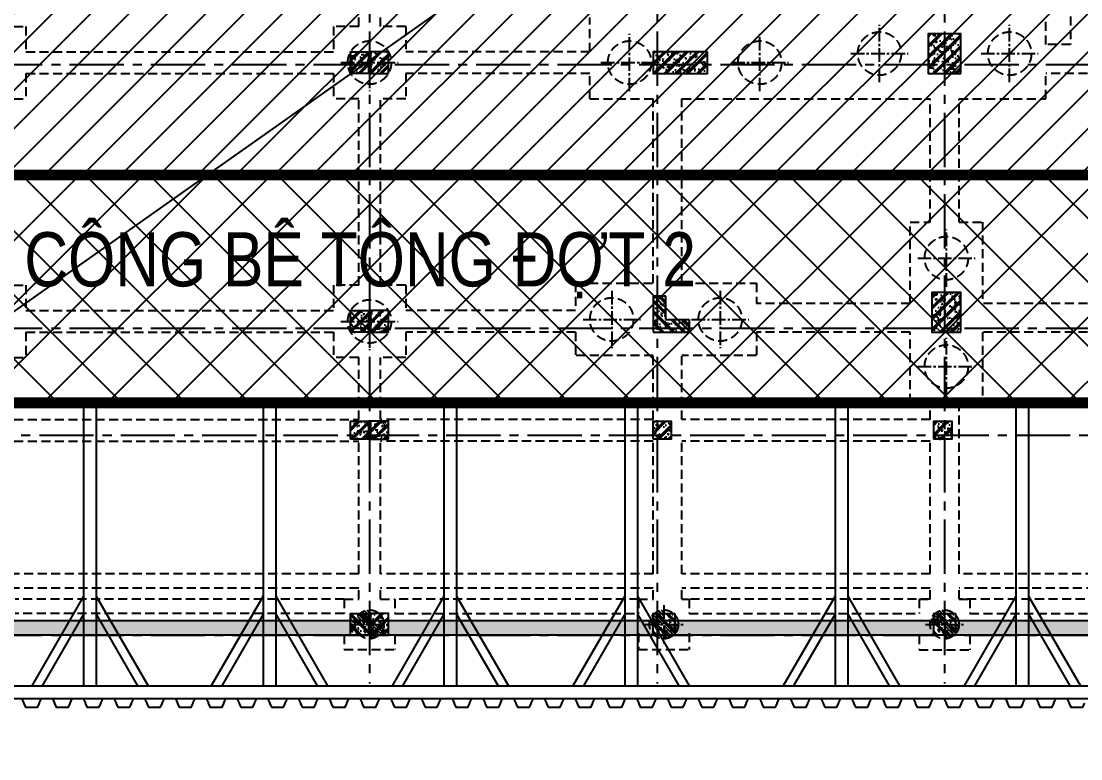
# Model space of a CAD drawing. Extents: x 71 to 3057337, y -14 to 345257.
# Drawn here: x 2969922 to 2999221, y 164077 to 184482 of the extents above; entities that cross this region are included whole.
import ezdxf
from ezdxf.enums import TextEntityAlignment as Align

# ---------------------------------------------------------------- set-up
doc = ezdxf.new("R2010")
doc.units = 0
doc.header["$LTSCALE"] = 1000
doc.header["$MEASUREMENT"] = 0
doc.linetypes.add('CENTER2', pattern=[1.125, 0.75, -0.125, 0.125, -0.125])
doc.linetypes.add('HIDDEN', pattern=[0.375, 0.25, -0.125])
for name, color, linetype in [('03BORDER', 3, 'CONTINUOUS'), ('CDC.01.AXIS', 160, 'CENTER2'), ('CDC.04.HIDDEN', 8, 'HIDDEN'), ('CDC.05.STEEL', 4, 'CONTINUOUS'), ('CDC.09.COLUMN', 4, 'CONTINUOUS'), ('CDC.10.HATCH', 9, 'CONTINUOUS'), ('CDC.14.STEELNUM', 2, 'CONTINUOUS'), ('CDC.16.BIGTEXT', 6, 'CONTINUOUS')]:
    doc.layers.add(name, color=color, linetype=linetype)
doc.layers.add('KCS_Plotter', color=11, linetype='CONTINUOUS', plot=False)
doc.styles.add('ARIAL', font='arial.ttf', dxfattribs={"width": 0.6})
pattern_1 = [(50, (-321037.27, 0), (358.63009, -31.376067), [37.5, -412.5]), (355, (-321037.27, 0), (-69.37567, 376.09607), [30, -330]), (100.4514, (-321007.4, -2.6), (289.25469, 344.71977), [31.870095, -350.571056]), (46.1842, (-321037.27, 100), (533.62052, -82.75951), [56.25, -618.75]), (96.6356, (-320992.8, 93.1), (467.33135, 487.05894), [47.80514, -525.8565]), (351.1842, (-321037.3, 100), (467.33097, 487.0593), [45, -495]), (21, (-320987.27, 75), (298.453526, -201.309445), [37.5, -412.5]), (326, (-320987.27, 75), (121.657666, 362.57502), [30, -330]), (71.4514, (-320962.4, 58.22), (420.111314, 161.26525), [31.870095, -350.571056]), (37.5, (-321037.27, 0), (6.079928, 166.446927), [0, -326, 0, -335, 0, -331.25]), (7.5, (-321037.27, 0), (131.534769, 197.205856), [0, -191, 0, -318.5, 0, -126.25]), (327.5, (-321148.77, 0), (266.911218, -11.277436), [0, -125, 0, -390, 0, -517.5]), (317.5, (-321198.77, 0), (291.593085, 50.05249), [0, -162.5, 0, -259, 0, -367.5]), (45, (-321037.27, 0), (-150.26019, 150.26019), []), (45, (-321037.27, 61.25), (-150.26019, 150.26019), [])]
pattern_2 = [(50, (-321037.27, 0), (358.63009, -31.376067), [37.5, -412.5]), (355, (-321037.27, 0), (-69.37567, 376.09607), [30, -330]), (100.4514, (-321007.4, -2.6), (289.25469, 344.71977), [31.870095, -350.571056]), (46.1842, (-321037.27, 100), (533.62052, -82.75951), [56.25, -618.75]), (96.6356, (-320992.8, 93.1), (467.33135, 487.05894), [47.80514, -525.8565]), (351.1842, (-321037.3, 100), (467.33097, 487.0593), [45, -495]), (21, (-320987.27, 75), (298.453526, -201.309445), [37.5, -412.5]), (326, (-320987.27, 75), (121.657666, 362.57502), [30, -330]), (71.4514, (-320962.4, 58.22), (420.111314, 161.26525), [31.870095, -350.571056]), (37.5, (-321037.27, 0), (6.079928, 166.446927), [0, -326, 0, -335, 0, -331.25]), (7.5, (-321037.27, 0), (131.534769, 197.205856), [0, -191, 0, -318.5, 0, -126.25]), (327.5, (-321148.77, 0), (266.911218, -11.277436), [0, -125, 0, -390, 0, -517.5]), (317.5, (-321198.77, 0), (291.593085, 50.05249), [0, -162.5, 0, -259, 0, -367.5]), (45, (-321037.27, 0), (-150.26019, 150.26019), []), (45, (-321037.27, 61.25), (-150.26019, 150.26019), [])]

# ---------------------------------------------------------------- blocks, each defined once
blk = doc.blocks.new('7.95M')
at = {"layer": 'CDC.10.HATCH'}
h = blk.add_hatch(dxfattribs=at)
h.set_pattern_fill('CHAU-01', color=256, scale=50, style=0, pattern_type=2)
h.set_pattern_definition([(230, (3250072.2, -183495.4), (-358.63009, 31.376067), [37.5, -412.5]), (175, (3250072.2, -183495.4), (69.37567, -376.09607), [30, -330]), (280.4514, (3250042.3, -183492.77), (-289.25469, -344.71977), [31.870095, -350.571056]), (226.1842, (3250072.2, -183595.4), (-533.62052, 82.75951), [56.25, -618.75]), (276.6356, (3250027.73, -183588.5), (-467.33135, -487.05894), [47.80514, -525.8565]), (171.1842, (3250072.2, -183595.4), (-467.33097, -487.0593), [45, -495]), (201, (3250022.2, -183570.4), (-298.453526, 201.309445), [37.5, -412.5]), (146, (3250022.2, -183570.4), (-121.657666, -362.57502), [30, -330]), (251.4514, (3249997.32, -183553.6), (-420.111314, -161.26525), [31.870095, -350.571056]), (217.5, (3250072.2, -183495.39), (-6.079928, -166.446927), [0, -326, 0, -335, 0, -331.25]), (187.5, (3250072.2, -183495.39), (-131.534769, -197.205856), [0, -191, 0, -318.5, 0, -126.25]), (147.5, (3250183.7, -183495.39), (-266.911218, 11.277436), [0, -125, 0, -390, 0, -517.5]), (137.5, (3250233.7, -183495.39), (-291.593085, -50.05249), [0, -162.5, 0, -259, 0, -367.5]), (225, (3250072.2, -183495.39), (150.26019, -150.26019), []), (225, (3250072.2, -183556.64), (150.26019, -150.26019), [])])
h.paths.add_polyline_path([(1484642, -103598), (1485092, -103598), (1485092, -103348), (1484642, -103348)])
h.paths.add_polyline_path([(1484642, -103348), (1485092, -103348), (1485092, -102498), (1484642, -102498)])
h.paths.add_polyline_path([(1484192, -103348), (1484642, -103348), (1484642, -102498), (1484192, -102498)])
h.paths.add_polyline_path([(1484192, -103598), (1484642, -103598), (1484642, -103348), (1484192, -103348)])
h = blk.add_hatch(dxfattribs=at)
h.set_pattern_fill('CHAU-01', color=256, scale=50, style=0, pattern_type=2)
h.set_pattern_definition(pattern_1)
h.paths.add_polyline_path([(1468217, -102998), (1468217, -103598), (1468717, -103598), (1468717, -102998)])
h = blk.add_hatch(dxfattribs=at)
h.set_pattern_fill('CHAU-01', color=256, scale=50, style=0, pattern_type=2)
h.set_pattern_definition(pattern_1)
h.paths.add_polyline_path([(1469267, -102998), (1469267, -103598), (1468767, -103598), (1468767, -102998)])
h = blk.add_hatch(dxfattribs=at)
h.set_pattern_fill('CHAU-01', color=256, scale=50, style=0, pattern_type=2)
h.set_pattern_definition([(50, (-320987.27, 0), (358.63009, -31.376067), [37.5, -412.5]), (355, (-320987.27, 0), (-69.37567, 376.09607), [30, -330]), (100.4514, (-320957.4, -2.6), (289.25469, 344.71977), [31.870095, -350.571056]), (46.1842, (-320987.27, 100), (533.62052, -82.75951), [56.25, -618.75]), (96.6356, (-320942.8, 93.1), (467.33135, 487.05894), [47.80514, -525.8565]), (351.1842, (-320987.3, 100), (467.33097, 487.0593), [45, -495]), (21, (-320937.27, 75), (298.453526, -201.309445), [37.5, -412.5]), (326, (-320937.27, 75), (121.657666, 362.57502), [30, -330]), (71.4514, (-320912.4, 58.22), (420.111314, 161.26525), [31.870095, -350.571056]), (37.5, (-320987.27, 0), (6.079928, 166.446927), [0, -326, 0, -335, 0, -331.25]), (7.5, (-320987.27, 0), (131.534769, 197.205856), [0, -191, 0, -318.5, 0, -126.25]), (327.5, (-321098.77, 0), (266.911218, -11.277436), [0, -125, 0, -390, 0, -517.5]), (317.5, (-321148.77, 0), (291.593085, 50.05249), [0, -162.5, 0, -259, 0, -367.5]), (45, (-320987.27, 0), (-150.26019, 150.26019), []), (45, (-320987.27, 61.25), (-150.26019, 150.26019), [])])
h.paths.add_polyline_path([(1478083, -102998), (1476692, -102998), (1476692, -103348), (1478083, -103348)])
h.paths.add_polyline_path([(1478083, -103348), (1476692, -103348), (1476692, -103598), (1478083, -103598)])
h.paths.add_polyline_path([(1476692, -103348), (1476583, -103348), (1476583, -103598), (1476692, -103598)])
h.paths.add_polyline_path([(1476692, -102998), (1476583, -102998), (1476583, -103348), (1476692, -103348)])
h = blk.add_hatch(dxfattribs=at)
h.set_pattern_fill('CHAU-01', color=256, scale=50, style=0, pattern_type=2)
h.set_pattern_definition([(310, (-263987.3, -183495.4), (358.63009, 31.376067), [37.5, -412.5]), (5, (-263987.3, -183495.4), (-69.37567, -376.09607), [30, -330]), (259.5486, (-263957.42, -183492.77), (289.25469, -344.71977), [31.870095, -350.571056]), (313.8158, (-263987.3, -183595.4), (533.62052, 82.75951), [56.25, -618.75]), (263.3644, (-263942.84, -183588.5), (467.33135, -487.05894), [47.80514, -525.8565]), (8.8158, (-263987.3, -183595.4), (467.33097, -487.0593), [45, -495]), (339, (-263937.3, -183570.4), (298.453526, 201.309445), [37.5, -412.5]), (34, (-263937.3, -183570.4), (121.657666, -362.57502), [30, -330]), (288.5486, (-263912.43, -183553.6), (420.111314, -161.26525), [31.870095, -350.571056]), (322.5, (-263987.3, -183495.39), (6.079928, -166.446927), [0, -326, 0, -335, 0, -331.25]), (352.5, (-263987.3, -183495.39), (131.534769, -197.205856), [0, -191, 0, -318.5, 0, -126.25]), (32.5, (-264098.8, -183495.39), (266.911218, 11.277436), [0, -125, 0, -390, 0, -517.5]), (42.5, (-264148.8, -183495.39), (291.593085, -50.05249), [0, -162.5, 0, -259, 0, -367.5]), (315, (-263987.3, -183495.39), (-150.26019, -150.26019), []), (315, (-263987.3, -183556.64), (-150.26019, -150.26019), [])])
h.paths.add_polyline_path([(1476692, -110648), (1476582, -110648), (1476582, -109757), (1476692, -109757)])
h.paths.add_polyline_path([(1477582, -110648), (1476692, -110648), (1476692, -109757), (1476932, -109757), (1476932, -110407), (1477582, -110407)])
h.paths.add_polyline_path([(1477582, -110757), (1476692, -110757), (1476692, -110648), (1477582, -110648)])
h.paths.add_polyline_path([(1476692, -110757), (1476582, -110757), (1476582, -110648), (1476692, -110648)])
h = blk.add_hatch(dxfattribs=at)
h.set_pattern_fill('CHAU-01', color=256, scale=50, style=0, pattern_type=2)
h.set_pattern_definition([(230, (3233672.23, -183495.4), (-358.63009, 31.376067), [37.5, -412.5]), (175, (3233672.23, -183495.4), (69.37567, -376.09607), [30, -330]), (280.4514, (3233642.35, -183492.77), (-289.25469, -344.71977), [31.870095, -350.571056]), (226.1842, (3233672.23, -183595.4), (-533.62052, 82.75951), [56.25, -618.75]), (276.6356, (3233627.77, -183588.5), (-467.33135, -487.05894), [47.80514, -525.8565]), (171.1842, (3233672.23, -183595.4), (-467.33097, -487.0593), [45, -495]), (201, (3233622.23, -183570.4), (-298.453526, 201.309445), [37.5, -412.5]), (146, (3233622.23, -183570.4), (-121.657666, -362.57502), [30, -330]), (251.4514, (3233597.36, -183553.6), (-420.111314, -161.26525), [31.870095, -350.571056]), (217.5, (3233672.23, -183495.39), (-6.079928, -166.446927), [0, -326, 0, -335, 0, -331.25]), (187.5, (3233672.23, -183495.39), (-131.534769, -197.205856), [0, -191, 0, -318.5, 0, -126.25]), (147.5, (3233783.73, -183495.39), (-266.911218, 11.277436), [0, -125, 0, -390, 0, -517.5]), (137.5, (3233833.73, -183495.39), (-291.593085, -50.05249), [0, -162.5, 0, -259, 0, -367.5]), (225, (3233672.23, -183495.39), (150.26019, -150.26019), []), (225, (3233672.23, -183556.64), (150.26019, -150.26019), [])])
h.paths.add_polyline_path([(1484742, -110757), (1485092, -110757), (1485092, -110648), (1484742, -110648)])
h.paths.add_polyline_path([(1484742, -110648), (1485092, -110648), (1485092, -109657), (1484742, -109657)])
h.paths.add_polyline_path([(1484292, -110648), (1484742, -110648), (1484742, -109657), (1484292, -109657)])
h.paths.add_polyline_path([(1484292, -110757), (1484742, -110757), (1484742, -110648), (1484292, -110648)])
h = blk.add_hatch(dxfattribs=at)
h.set_pattern_fill('CHAU-01', color=256, scale=50, style=0, pattern_type=2)
h.set_pattern_definition(pattern_1)
h.paths.add_polyline_path([(1468217, -110157), (1468217, -110757), (1468717, -110757), (1468717, -110157)])
h = blk.add_hatch(dxfattribs=at)
h.set_pattern_fill('CHAU-01', color=256, scale=50, style=0, pattern_type=2)
h.set_pattern_definition(pattern_1)
h.paths.add_polyline_path([(1469267, -110157), (1469267, -110757), (1468767, -110757), (1468767, -110157)])
h = blk.add_hatch(dxfattribs=at)
h.set_pattern_fill('CHAU-01', color=256, scale=50, style=0, pattern_type=2)
h.set_pattern_definition(pattern_2)
h.paths.add_polyline_path([(1468217, -113718), (1468217, -113218), (1468717, -113218), (1468717, -113718)])
h = blk.add_hatch(dxfattribs=at)
h.set_pattern_fill('CHAU-01', color=256, scale=50, style=0, pattern_type=2)
h.set_pattern_definition(pattern_2)
h.paths.add_polyline_path([(1469267, -113718), (1469267, -113218), (1468767, -113218), (1468767, -113718)])
h = blk.add_hatch(dxfattribs=at)
h.set_pattern_fill('CHAU-01', color=256, scale=50, style=0, pattern_type=2)
h.set_pattern_definition([(50, (-320987.27, 0), (358.63009, -31.376067), [37.5, -412.5]), (355, (-320987.27, 0), (-69.37567, 376.09607), [30, -330]), (100.4514, (-320957.4, -2.6), (289.25469, 344.71977), [31.870095, -350.571056]), (46.1842, (-320987.27, 100), (533.62052, -82.75951), [56.25, -618.75]), (96.6356, (-320942.8, 93.1), (467.33135, 487.05894), [47.80514, -525.8565]), (351.1842, (-320987.3, 100), (467.33097, 487.0593), [45, -495]), (21, (-320937.27, 75), (298.453526, -201.309445), [37.5, -412.5]), (326, (-320937.27, 75), (121.657666, 362.57502), [30, -330]), (71.4514, (-320912.4, 58.22), (420.111314, 161.26525), [31.870095, -350.571056]), (37.5, (-320987.27, 0), (6.079928, 166.446927), [0, -326, 0, -335, 0, -331.25]), (7.5, (-320987.27, 0), (131.534769, 197.205856), [0, -191, 0, -318.5, 0, -126.25]), (327.5, (-321098.77, 0), (266.911218, -11.277436), [0, -125, 0, -390, 0, -517.5]), (317.5, (-321148.77, 0), (291.593085, 50.05249), [0, -162.5, 0, -259, 0, -367.5]), (45, (-320987.27, 0), (-150.26019, 150.26019), []), (45, (-320987.27, 61.25), (-150.26019, 150.26019), [])])
h.paths.add_polyline_path([(1476582, -113718), (1476582, -113218), (1477082, -113218), (1477082, -113718)])
h = blk.add_hatch(dxfattribs=at)
h.set_pattern_fill('CHAU-01', color=256, scale=50, style=0, pattern_type=2)
h.set_pattern_definition([(50, (-321287.27, 0), (358.63009, -31.376067), [37.5, -412.5]), (355, (-321287.27, 0), (-69.37567, 376.09607), [30, -330]), (100.4514, (-321257.4, -2.6), (289.25469, 344.71977), [31.870095, -350.571056]), (46.1842, (-321287.27, 100), (533.62052, -82.75951), [56.25, -618.75]), (96.6356, (-321242.8, 93.1), (467.33135, 487.05894), [47.80514, -525.8565]), (351.1842, (-321287.3, 100), (467.33097, 487.0593), [45, -495]), (21, (-321237.27, 75), (298.453526, -201.309445), [37.5, -412.5]), (326, (-321237.27, 75), (121.657666, 362.57502), [30, -330]), (71.4514, (-321212.4, 58.22), (420.111314, 161.26525), [31.870095, -350.571056]), (37.5, (-321287.27, 0), (6.079928, 166.446927), [0, -326, 0, -335, 0, -331.25]), (7.5, (-321287.27, 0), (131.534769, 197.205856), [0, -191, 0, -318.5, 0, -126.25]), (327.5, (-321398.77, 0), (266.911218, -11.277436), [0, -125, 0, -390, 0, -517.5]), (317.5, (-321448.77, 0), (291.593085, 50.05249), [0, -162.5, 0, -259, 0, -367.5]), (45, (-321287.27, 0), (-150.26019, 150.26019), []), (45, (-321287.27, 61.25), (-150.26019, 150.26019), [])])
h.paths.add_polyline_path([(1484342, -113718), (1484342, -113218), (1484842, -113218), (1484842, -113718)])
h = blk.add_hatch(dxfattribs=at)
h.set_pattern_fill('CHAU-01', color=256, scale=50, angle=270, style=0, pattern_type=2)
h.set_pattern_definition([(320, (-280638.55, -425858.57), (-31.376067, -358.63009), [37.5, -412.5]), (265, (-280638.55, -425858.57), (376.09607, 69.37567), [30, -330]), (10.4514, (-280641.16, -425888.45), (344.71977, -289.25469), [31.870095, -350.571056]), (316.1842, (-280538.55, -425858.57), (-82.75951, -533.62052), [56.25, -618.75]), (6.6356, (-280545.45, -425903.03), (487.05894, -467.33135), [47.80514, -525.8565]), (261.1842, (-280538.55, -425858.57), (487.0593, -467.33097), [45, -495]), (291, (-280563.55, -425908.57), (-201.309445, -298.453526), [37.5, -412.5]), (236, (-280563.55, -425908.57), (362.57502, -121.657666), [30, -330]), (341.4514, (-280580.32, -425933.44), (161.26525, -420.111314), [31.870095, -350.571056]), (307.5, (-280638.55, -425858.57), (166.446927, -6.079928), [0, -326, 0, -335, 0, -331.25]), (277.5, (-280638.55, -425858.57), (197.205856, -131.534769), [0, -191, 0, -318.5, 0, -126.25]), (237.5, (-280638.55, -425747.07), (-11.277436, -266.911218), [0, -125, 0, -390, 0, -517.5]), (227.5, (-280638.55, -425697.07), (50.05249, -291.593085), [0, -162.5, 0, -259, 0, -367.5]), (315, (-280638.55, -425858.57), (150.26019, 150.26019), []), (315, (-280577.3, -425858.57), (150.26019, 150.26019), [])])
h.paths.add_polyline_path([(1468218, -118537), (1468218, -119137), (1468718, -119137), (1468718, -118537)])
h = blk.add_hatch(dxfattribs=at)
h.set_pattern_fill('ANSI31', color=256, scale=500, style=0)
h.set_pattern_definition([(135, (3245406.14, -37452.99), (44.1941738, 44.1941738), [])])
edge = h.paths.add_edge_path()
edge.add_line((1468742, -118437), (1468742, -118837))
edge.add_line((1468742, -118837), (1468342, -118837))
edge.add_ellipse((1468742, -118837), major_axis=(283, 283), ratio=1, start_angle=45, end_angle=135, ccw=False)
edge = h.paths.add_edge_path()
edge.add_line((1468742, -118837), (1469142, -118837))
edge.add_ellipse((1468742, -118837), major_axis=(283, 283), ratio=1, start_angle=225, end_angle=315, ccw=False)
edge.add_line((1468742, -119237), (1468742, -118837))
h = blk.add_hatch(dxfattribs=at)
h.set_pattern_fill('CHAU-01', color=256, scale=50, angle=270, style=0, pattern_type=2)
h.set_pattern_definition([(220, (3218123.47, -425858.57), (31.376067, -358.63009), [37.5, -412.5]), (275, (3218123.47, -425858.57), (-376.09607, 69.37567), [30, -330]), (169.5486, (3218126.1, -425888.45), (-344.71977, -289.25469), [31.870095, -350.571056]), (223.8158, (3218023.47, -425858.57), (82.75951, -533.62052), [56.25, -618.75]), (173.3644, (3218030.37, -425903.03), (-487.05894, -467.33135), [47.80514, -525.8565]), (278.8158, (3218023.47, -425858.57), (-487.0593, -467.33097), [45, -495]), (249, (3218048.47, -425908.57), (201.309445, -298.453526), [37.5, -412.5]), (304, (3218048.47, -425908.57), (-362.57502, -121.657666), [30, -330]), (198.5486, (3218065.25, -425933.44), (-161.26525, -420.111314), [31.870095, -350.571056]), (232.5, (3218123.47, -425858.57), (-166.446927, -6.079928), [0, -326, 0, -335, 0, -331.25]), (262.5, (3218123.47, -425858.57), (-197.205856, -131.534769), [0, -191, 0, -318.5, 0, -126.25]), (302.5, (3218123.47, -425747.07), (11.277436, -266.911218), [0, -125, 0, -390, 0, -517.5]), (312.5, (3218123.47, -425697.07), (-50.05249, -291.593085), [0, -162.5, 0, -259, 0, -367.5]), (225, (3218123.47, -425858.57), (-150.26019, 150.26019), []), (225, (3218062.22, -425858.57), (-150.26019, 150.26019), [])])
h.paths.add_polyline_path([(1469267, -118537), (1469267, -119137), (1468767, -119137), (1468767, -118537)])
h = blk.add_hatch(dxfattribs=at)
h.set_pattern_fill('ANSI31', color=256, scale=500, style=0)
h.set_pattern_definition([(135, (3253546.17, -37452.91), (44.1941738, 44.1941738), [])])
edge = h.paths.add_edge_path()
edge.add_line((1476882, -118437), (1476882, -118837))
edge.add_line((1476882, -118837), (1476482, -118837))
edge.add_ellipse((1476882, -118837), major_axis=(283, 283), ratio=1, start_angle=45, end_angle=135, ccw=False)
edge = h.paths.add_edge_path()
edge.add_line((1476882, -118837), (1477282, -118837))
edge.add_ellipse((1476882, -118837), major_axis=(283, 283), ratio=1, start_angle=225, end_angle=315, ccw=False)
edge.add_line((1476882, -119237), (1476882, -118837))
h = blk.add_hatch(dxfattribs=at)
h.set_pattern_fill('CHAU-01', color=256, scale=50, angle=270, style=0, pattern_type=2)
h.set_pattern_definition([(320, (-272173.54, -425858.61), (-31.376067, -358.63009), [37.5, -412.5]), (265, (-272173.54, -425858.6), (376.09607, 69.37567), [30, -330]), (10.4514, (-272176.16, -425888.5), (344.71977, -289.25469), [31.870095, -350.571056]), (316.1842, (-272073.54, -425858.6), (-82.75951, -533.62052), [56.25, -618.75]), (6.6356, (-272080.44, -425903.1), (487.05894, -467.33135), [47.80514, -525.8565]), (261.1842, (-272073.54, -425858.6), (487.0593, -467.33097), [45, -495]), (291, (-272098.54, -425908.61), (-201.309445, -298.453526), [37.5, -412.5]), (236, (-272098.54, -425908.6), (362.57502, -121.657666), [30, -330]), (341.4514, (-272115.32, -425933.5), (161.26525, -420.111314), [31.870095, -350.571056]), (307.5, (-272173.54, -425858.61), (166.446927, -6.079928), [0, -326, 0, -335, 0, -331.25]), (277.5, (-272173.54, -425858.61), (197.205856, -131.534769), [0, -191, 0, -318.5, 0, -126.25]), (237.5, (-272173.54, -425747.11), (-11.277436, -266.911218), [0, -125, 0, -390, 0, -517.5]), (227.5, (-272173.54, -425697.11), (50.05249, -291.593085), [0, -162.5, 0, -259, 0, -367.5]), (315, (-272173.54, -425858.61), (150.26019, 150.26019), []), (315, (-272112.3, -425858.61), (150.26019, 150.26019), [])])
h.paths.add_polyline_path([(1477183, -119137), (1476583, -119137), (1476583, -118537), (1477183, -118537)])
h = blk.add_hatch(dxfattribs=at)
h.set_pattern_fill('ANSI31', color=256, scale=500, style=0)
h.set_pattern_definition([(135, (3261306.12, -37453.253), (44.1941738, 44.1941738), [])])
edge = h.paths.add_edge_path()
edge.add_line((1484642, -118438), (1484642, -118838))
edge.add_line((1484642, -118838), (1484242, -118838))
edge.add_ellipse((1484642, -118838), major_axis=(283, 283), ratio=1, start_angle=45, end_angle=135, ccw=False)
edge = h.paths.add_edge_path()
edge.add_line((1484642, -118838), (1485042, -118838))
edge.add_ellipse((1484642, -118838), major_axis=(283, 283), ratio=1, start_angle=225, end_angle=315, ccw=False)
edge.add_line((1484642, -119238), (1484642, -118838))
h = blk.add_hatch(dxfattribs=at)
h.set_pattern_fill('CHAU-01', color=256, scale=50, angle=270, style=0, pattern_type=2)
h.set_pattern_definition([(320, (-264413.57, -425858.57), (-31.376067, -358.63009), [37.5, -412.5]), (265, (-264413.57, -425858.57), (376.09607, 69.37567), [30, -330]), (10.4514, (-264416.18, -425888.45), (344.71977, -289.25469), [31.870095, -350.571056]), (316.1842, (-264313.57, -425858.57), (-82.75951, -533.62052), [56.25, -618.75]), (6.6356, (-264320.46, -425903.03), (487.05894, -467.33135), [47.80514, -525.8565]), (261.1842, (-264313.57, -425858.57), (487.0593, -467.33097), [45, -495]), (291, (-264338.57, -425908.57), (-201.309445, -298.453526), [37.5, -412.5]), (236, (-264338.57, -425908.57), (362.57502, -121.657666), [30, -330]), (341.4514, (-264355.34, -425933.44), (161.26525, -420.111314), [31.870095, -350.571056]), (307.5, (-264413.57, -425858.57), (166.446927, -6.079928), [0, -326, 0, -335, 0, -331.25]), (277.5, (-264413.57, -425858.57), (197.205856, -131.534769), [0, -191, 0, -318.5, 0, -126.25]), (237.5, (-264413.57, -425747.07), (-11.277436, -266.911218), [0, -125, 0, -390, 0, -517.5]), (227.5, (-264413.57, -425697.07), (50.05249, -291.593085), [0, -162.5, 0, -259, 0, -367.5]), (315, (-264413.57, -425858.57), (150.26019, 150.26019), []), (315, (-264352.32, -425858.57), (150.26019, 150.26019), [])])
h.paths.add_polyline_path([(1484943, -119137), (1484343, -119137), (1484343, -118537), (1484943, -118537)])
h = blk.add_hatch(dxfattribs=at)
h.set_pattern_fill('CHAU-01', color=256, scale=80, style=0, pattern_type=2)
h.set_pattern_definition([(50, (-322187.27, -2490), (573.80815, -50.20171), [60, -660]), (355, (-322187.3, -2490), (-111.00107, 601.7537), [48, -528]), (100.4514, (-322139.46, -2494.2), (462.8075, 551.55163), [50.99215, -560.91369]), (46.1842, (-322187.3, -2330), (853.79284, -132.4152), [90, -990]), (96.6356, (-322116.1, -2341), (747.73016, 779.2943), [76.48823, -841.3704]), (351.1842, (-322187.3, -2330), (747.72956, 779.2949), [72, -792]), (21, (-322107.27, -2370), (477.52564, -322.09511), [60, -660]), (326, (-322107.3, -2370), (194.65227, 580.12004), [48, -528]), (71.4514, (-322067.5, -2396.84), (672.1781, 258.0244), [50.99215, -560.91369]), (37.5, (-322187.27, -2490), (9.727884, 266.315083), [0, -521.6, 0, -536, 0, -530]), (7.5, (-322187.27, -2490), (210.45563, 315.52937), [0, -305.6, 0, -509.6, 0, -202]), (327.5, (-322365.67, -2490), (427.05795, -18.043897), [0, -200, 0, -624, 0, -828]), (317.5, (-322445.67, -2490), (466.548935, 80.083986), [0, -260, 0, -414.4, 0, -588]), (45, (-322187.27, -2490), (-240.416306, 240.416306), []), (45, (-322187.27, -2392), (-240.416306, 240.416306), [])])
h.paths.add_polyline_path([(1418382, -118737), (1412962, -118737), (1412962, -119137), (1418382, -119137)])
h.paths.add_polyline_path([(1426192, -118737), (1418982, -118737), (1418982, -119137), (1426192, -119137)])
h.paths.add_polyline_path([(1434092, -118737), (1426792, -118737), (1426792, -119137), (1434092, -119137)])
h.paths.add_polyline_path([(1442042, -118737), (1434692, -118737), (1434692, -119137), (1442042, -119137)])
h.paths.add_polyline_path([(1449802, -118737), (1442642, -118737), (1442642, -119137), (1449802, -119137)])
h.paths.add_polyline_path([(1457942, -118737), (1450402, -118737), (1450402, -119137), (1457942, -119137)])
h.paths.add_polyline_path([(1468218, -118737), (1458542, -118737), (1458542, -119137), (1468218, -119137)])
h.paths.add_polyline_path([(1476583, -118737), (1469267, -118737), (1469267, -119137), (1476583, -119137)])
h.paths.add_polyline_path([(1484343, -118737), (1477183, -118737), (1477183, -119137), (1484343, -119137)])
h.paths.add_polyline_path([(1492293, -118738), (1484943, -118737), (1484943, -119137), (1492293, -119138)])
h.paths.add_polyline_path([(1500193, -118738), (1492893, -118738), (1492893, -119138), (1500193, -119138)])
h.paths.add_polyline_path([(1508003, -118738), (1500793, -118738), (1500793, -119138), (1508003, -119138)])
h.paths.add_polyline_path([(1515694, -118738), (1508603, -118738), (1508603, -119138), (1515694, -119138)])
at = {"layer": 'CDC.01.AXIS', "ltscale": 2}
for p, q in [((1468742, -61938), (1468742, -120474)), ((1476692, -61938), (1476692, -120474)), ((1484642, -61938), (1484642, -120474)), ((1410944, -103348), (1517957, -103348)), ((1410944, -110648), (1517957, -110648)), ((1412362, -113608), (1517957, -113608)), ((1410944, -119138), (1517957, -119138))]:
    blk.add_line(p, q, dxfattribs=at)
at = {"layer": 'CDC.01.AXIS', "ltscale": 0.5}
for p, q in [((1468742, -102506), (1468742, -104090)), ((1475933, -104090), (1475933, -102506)), ((1479533, -104090), (1479533, -102506)), ((1482842, -103840), (1482842, -102256)), ((1486442, -103840), (1486442, -102256)), ((1482050, -103048), (1483634, -103048)), ((1485650, -103048), (1487234, -103048)), ((1467950, -103298), (1469534, -103298)), ((1475141, -103298), (1476725, -103298)), ((1478741, -103298), (1480325, -103298)), ((1484692, -109499), (1484692, -107915)), ((1483900, -108707), (1485484, -108707)), ((1468742, -109665), (1468742, -111249)), ((1475438, -109610), (1475438, -111194)), ((1478438, -109610), (1478438, -111194)), ((1467950, -110457), (1469534, -110457)), ((1474646, -110402), (1476230, -110402)), ((1477646, -110402), (1479230, -110402)), ((1484692, -112499), (1484692, -110915)), ((1483900, -111707), (1485484, -111707)), ((1468742, -118309), (1468742, -119365)), ((1476882, -118309), (1476882, -119365)), ((1484642, -118310), (1484642, -119366)), ((1468214, -118837), (1469270, -118837)), ((1476354, -118837), (1477410, -118837)), ((1484114, -118838), (1485170, -118838))]:
    blk.add_line(p, q, dxfattribs=at)
at = {"layer": 'CDC.04.HIDDEN'}
for p, q in [((1468442, -102298), (1468442, -97048)), ((1469042, -102298), (1469042, -97048)), ((1488123, -98648), (1488123, -102798)), ((1474833, -102998), (1474833, -102048)), ((1487442, -102798), (1487442, -102048)), ((1458542, -102298), (1459242, -102298)), ((1459242, -102298), (1459242, -102998)), ((1467742, -102298), (1467742, -102998)), ((1468442, -102298), (1467742, -102298)), ((1469742, -102298), (1469042, -102298)), ((1469742, -102298), (1469742, -102998)), ((1488123, -102798), (1487442, -102798)), ((1459242, -102998), (1467742, -102998)), ((1474833, -102998), (1469742, -102998)), ((1459242, -103598), (1467742, -103598)), ((1459242, -103598), (1459242, -104298)), ((1467742, -103598), (1467742, -104298)), ((1474833, -103598), (1469742, -103598)), ((1469742, -103598), (1469742, -104298)), ((1474833, -104298), (1474833, -103598)), ((1491592, -103598), (1487442, -103598)), ((1487442, -104298), (1487442, -103598)), ((1458542, -104298), (1459242, -104298)), ((1468442, -104298), (1467742, -104298)), ((1468442, -109457), (1468442, -104298)), ((1469042, -109457), (1469042, -104298)), ((1469742, -104298), (1469042, -104298)), ((1474833, -104298), (1476582, -104298)), ((1476582, -109402), (1476582, -104298)), ((1477382, -109402), (1477382, -104298)), ((1477382, -104298), (1484242, -104298)), ((1484242, -107707), (1484242, -104298)), ((1485042, -107707), (1485042, -104298)), ((1485042, -104298), (1487442, -104298)), ((1483692, -109957), (1483692, -107707)), ((1483692, -107707), (1484242, -107707)), ((1485042, -107707), (1485692, -107707)), ((1485692, -107707), (1485692, -109957)), ((1458542, -109457), (1459242, -109457)), ((1459242, -109457), (1459242, -110157)), ((1467742, -109457), (1467742, -110157)), ((1468442, -109457), (1467742, -109457)), ((1469742, -109457), (1469042, -109457)), ((1469742, -109457), (1469742, -110157)), ((1474438, -109402), (1476582, -109402)), ((1474438, -109402), (1474438, -110157)), ((1477382, -109402), (1479438, -109402)), ((1479438, -109402), (1479438, -109957)), ((1459242, -110157), (1467742, -110157)), ((1474438, -110157), (1469742, -110157)), ((1483692, -109957), (1479438, -109957)), ((1491592, -109957), (1485692, -109957)), ((1459242, -110757), (1467742, -110757)), ((1459242, -110757), (1459242, -111457)), ((1467742, -110757), (1467742, -111457)), ((1474438, -110757), (1469742, -110757)), ((1469742, -110757), (1469742, -111457)), ((1474438, -110757), (1474438, -111402)), ((1483692, -110757), (1479438, -110757)), ((1479438, -110757), (1479438, -111402)), ((1483692, -112707), (1483692, -110757)), ((1491592, -110757), (1485692, -110757)), ((1485692, -110757), (1485692, -112707)), ((1458542, -111457), (1459242, -111457)), ((1468442, -111457), (1467742, -111457)), ((1468442, -113168), (1468442, -111457)), ((1469742, -111457), (1469042, -111457)), ((1469042, -113168), (1469042, -111457)), ((1476582, -111402), (1474438, -111402)), ((1476582, -113168), (1476582, -111402)), ((1479438, -111402), (1477382, -111402)), ((1477382, -113168), (1477382, -111402)), ((1483692, -112707), (1484242, -112707)), ((1484242, -113168), (1484242, -112707)), ((1485042, -117438), (1485042, -112707)), ((1485042, -112707), (1485692, -112707)), ((1458542, -113168), (1468442, -113168)), ((1476582, -113168), (1469042, -113168)), ((1484242, -113168), (1477382, -113168)), ((1458542, -113768), (1468442, -113768)), ((1468442, -117438), (1468442, -113768)), ((1469042, -117438), (1469042, -113768)), ((1476582, -113768), (1469042, -113768)), ((1476582, -117438), (1476582, -113768)), ((1477382, -117438), (1477382, -113768)), ((1484242, -113768), (1477382, -113768)), ((1484242, -117438), (1484242, -113768)), ((1468442, -117438), (1458542, -117438)), ((1476582, -117438), (1469042, -117438)), ((1484242, -117438), (1477382, -117438)), ((1490292, -117438), (1485042, -117438)), ((1468442, -117838), (1458542, -117838)), ((1468442, -118137), (1468442, -117838)), ((1469042, -118137), (1469042, -117838)), ((1476582, -117838), (1469042, -117838)), ((1476582, -118137), (1476582, -117838)), ((1477382, -118137), (1477382, -117838)), ((1484242, -117838), (1477382, -117838)), ((1484242, -118138), (1484242, -117838)), ((1485042, -118138), (1485042, -117838)), ((1492192, -117838), (1485042, -117838)), ((1468042, -118138), (1458942, -118138)), ((1468042, -118137), (1468042, -118537)), ((1468042, -118137), (1468442, -118137)), ((1469042, -118137), (1469442, -118137)), ((1469442, -118137), (1469442, -118537)), ((1476182, -118138), (1469442, -118138)), ((1476182, -118137), (1476182, -118537)), ((1476182, -118137), (1476582, -118137)), ((1477382, -118137), (1477582, -118137)), ((1477582, -118137), (1477582, -118537)), ((1484242, -118138), (1477582, -118138)), ((1483942, -118138), (1483942, -118537)), ((1483942, -118138), (1484242, -118138)), ((1485042, -118138), (1485342, -118138)), ((1491892, -118138), (1485042, -118138)), ((1485342, -118138), (1485342, -118537)), ((1468042, -118537), (1458942, -118537)), ((1469442, -118537), (1476182, -118537)), ((1477582, -118537), (1483944, -118537)), ((1485342, -118537), (1491894, -118537)), ((1468042, -119137), (1468042, -119537)), ((1469442, -119137), (1469442, -119537)), ((1476182, -119081), (1476182, -119537)), ((1477582, -119081), (1477582, -119537)), ((1483942, -119137), (1483942, -119538)), ((1485342, -119137), (1485342, -119538)), ((1468042, -119537), (1469442, -119537)), ((1476182, -119537), (1477582, -119537)), ((1483942, -119538), (1485342, -119538))]:
    blk.add_line(p, q, dxfattribs=at)
for centre, radius in [((1482842, -103048), 600), ((1486442, -103048), 600), ((1468742, -103298), 600), ((1475933, -103298), 600), ((1479533, -103298), 600), ((1484692, -108707), 600), ((1468742, -110457), 600), ((1475438, -110402), 600), ((1478438, -110402), 600), ((1484692, -111707), 600), ((1468742, -118837), 400), ((1476882, -118837), 400), ((1484642, -118838), 400)]:
    blk.add_circle(centre, radius, dxfattribs=at)
at = {"layer": 'CDC.09.COLUMN', "ltscale": 2000}
for p, q in [((1476932, -109757), (1476582, -109757)), ((1476582, -109757), (1476582, -110757)), ((1476932, -110407), (1476932, -109757)), ((1476932, -110407), (1477582, -110407)), ((1477582, -110407), (1477582, -110757)), ((1476582, -110757), (1477582, -110757))]:
    blk.add_line(p, q, dxfattribs=at)
at = {"layer": 'CDC.09.COLUMN'}
for p, q in [((1515694, -118738), (1412962, -118737)), ((1516294, -119138), (1412362, -119137))]:
    blk.add_line(p, q, dxfattribs=at)
at = {"layer": 'CDC.09.COLUMN', "ltscale": 2000}
for points in [[(1485092, -103598), (1485092, -102498), (1484192, -102498), (1484192, -103598)], [(1468217, -103598), (1468217, -102998), (1468717, -102998), (1468717, -103598)], [(1469267, -103598), (1469267, -102998), (1468767, -102998), (1468767, -103598)], [(1478083, -102998), (1476583, -102998), (1476583, -103598), (1478083, -103598)], [(1485092, -110757), (1485092, -109657), (1484292, -109657), (1484292, -110757)], [(1468217, -110757), (1468217, -110157), (1468717, -110157), (1468717, -110757)], [(1469267, -110757), (1469267, -110157), (1468767, -110157), (1468767, -110757)], [(1468217, -113718), (1468217, -113218), (1468717, -113218), (1468717, -113718)], [(1469267, -113718), (1469267, -113218), (1468767, -113218), (1468767, -113718)], [(1476582, -113718), (1476582, -113218), (1477082, -113218), (1477082, -113718)], [(1484342, -113718), (1484342, -113218), (1484842, -113218), (1484842, -113718)], [(1468718, -118537), (1468718, -119137), (1468218, -119137), (1468218, -118537)], [(1468767, -118537), (1468767, -119137), (1469267, -119137), (1469267, -118537)], [(1477183, -118537), (1477183, -119137), (1476583, -119137), (1476583, -118537)], [(1484943, -118537), (1484943, -119137), (1484343, -119137), (1484343, -118537)]]:
    blk.add_lwpolyline(points, close=True, dxfattribs=at)

msp = doc.modelspace()

# ---------------------------------------------------------------- hatches: boundary and pattern name
at = {"layer": 'CDC.10.HATCH'}
h = msp.add_hatch(dxfattribs=at)
h.set_pattern_fill('ANSI37', color=256, scale=10000, style=0)
h.paths.add_polyline_path([(3021754.1, 215846), (2926854.2, 215846), (2926854.2, 173926.5), (3021754.1, 173926.5)])
h.paths.add_polyline_path([(3014304.1, 209270.9), (3014304.1, 180225.7), (2934235.7, 180225.7), (2934235.7, 209270.9)], flags=16)
h.paths.add_polyline_path([(2958056.3, 176259.2), (2989134.8, 176259.2), (2989134.8, 179575.9), (2958056.3, 179575.9)], flags=24)
h.paths.add_polyline_path([(2958056.3, 209627.9), (2989134.8, 209627.9), (2989134.8, 212944.6), (2958056.3, 212944.6)], flags=24)
h.paths.add_polyline_path([(2950948.3, 200176.7), (2953299.4, 200176.7), (2953299.4, 203126.5), (2950948.3, 203126.5)], flags=8)
h.paths.add_polyline_path([(2927467.8, 194828.5), (2931664.8, 194828.5), (2931664.8, 195594.4), (2927467.8, 195594.4)], flags=24)
h.paths.add_polyline_path([(2927467.8, 195833.8), (2931664.8, 195833.8), (2931664.8, 196599.7), (2927467.8, 196599.7)], flags=24)
h.paths.add_polyline_path([(2958056.3, 193387.1), (2989134.8, 193387.1), (2989134.8, 196703.8), (2958056.3, 196703.8)], flags=8)
h = msp.add_hatch(dxfattribs=at)
h.set_pattern_fill('ANSI31', color=256, scale=6000, style=0)
h.set_pattern_definition([(45, (6046.44, 9496.5), (-530.33009, 530.33009), [])])
h.paths.add_polyline_path([(3014304.1, 209270.9), (2934235.7, 209270.9), (2934235.7, 180225.7), (3014304.1, 180225.7)])
h.paths.add_polyline_path([(2958056.3, 193387.1), (2989134.8, 193387.1), (2989134.8, 196703.8), (2958056.3, 196703.8)], flags=24)

# ---------------------------------------------------------------- linework, layer by layer
at = {"layer": 'CDC.05.STEEL', "color": 4}
for p, q in [((2971646.7, 173926.5), (2971646.7, 166096.3)), ((2971996.7, 173926.5), (2971996.7, 166096.3)), ((2976611.9, 173926.5), (2976611.9, 166096.3)), ((2976961.9, 173926.5), (2976961.9, 166096.3)), ((2981611.9, 173926.5), (2981611.9, 166096.3)), ((2981961.9, 173926.5), (2981961.9, 166096.3)), ((2986611.9, 173926.5), (2986611.9, 166096.3)), ((2986961.9, 173926.5), (2986961.9, 166096.3)), ((2992425.4, 173926.5), (2992425.4, 166096.3)), ((2992775.4, 173926.5), (2992775.4, 166096.3)), ((2997425.4, 173926.5), (2997425.4, 166096.3)), ((2997775.4, 173926.5), (2997775.4, 166096.3)), ((2971646.7, 168579.3), (2970213.9, 166096.3)), ((2971996.7, 168579.3), (2973429.5, 166096.3)), ((2976611.9, 168579.3), (2975179.1, 166096.3)), ((2976961.9, 168579.3), (2978394.7, 166096.3)), ((2981611.9, 168579.3), (2980179.1, 166096.3)), ((2981961.9, 168579.3), (2983394.7, 166096.3)), ((2986611.9, 168579.3), (2985179.1, 166096.3)), ((2986961.9, 168579.3), (2988394.7, 166096.3)), ((2992425.4, 168579.3), (2990992.6, 166096.3)), ((2992775.4, 168579.3), (2994208.2, 166096.3)), ((2997425.4, 168579.3), (2995992.6, 166096.3)), ((2997775.4, 168579.3), (2999208.2, 166096.3)), ((2971646.7, 168079.1), (2970502.5, 166096.3)), ((2971996.7, 168079.1), (2973140.9, 166096.3)), ((2976611.9, 168079.1), (2975467.8, 166096.3)), ((2976961.9, 168079.1), (2978106.1, 166096.3)), ((2981611.9, 168079.1), (2980467.8, 166096.3)), ((2981961.9, 168079.1), (2983106.1, 166096.3)), ((2986611.9, 168079.1), (2985467.8, 166096.3)), ((2986961.9, 168079.1), (2988106.1, 166096.3)), ((2992425.4, 168079.1), (2991281.2, 166096.3)), ((2992775.4, 168079.1), (2993919.6, 166096.3)), ((2997425.4, 168079.1), (2996281.2, 166096.3)), ((2997775.4, 168079.1), (2998919.6, 166096.3))]:
    msp.add_line(p, q, dxfattribs=at)
at = {"layer": 'CDC.05.STEEL', "linetype": 'Continuous'}
for p, q in [((2921772.5, 166096.3), (3028504.3, 166096.3)), ((2921422.5, 165746.3), (3028854.3, 165746.3))]:
    msp.add_line(p, q, dxfattribs=at)
at = {"layer": 'CDC.05.STEEL', "color": 4, "ltscale": 1000}
for points in [[(2969572.2, 165621.3), (2969634.7, 165746.3), (2969634.7, 165746.3), (2969934.7, 165746.3), (2969934.7, 165746.3), (2969997.2, 165621.3)], [(2970422.2, 165621.3), (2970359.7, 165496.3), (2970359.7, 165496.3), (2970059.7, 165496.3), (2970059.7, 165496.3), (2969997.2, 165621.3)], [(2970422.2, 165621.3), (2970484.7, 165746.3), (2970484.7, 165746.3), (2970784.7, 165746.3), (2970784.7, 165746.3), (2970847.2, 165621.3)], [(2971272.2, 165621.3), (2971209.7, 165496.3), (2971209.7, 165496.3), (2970909.7, 165496.3), (2970909.7, 165496.3), (2970847.2, 165621.3)], [(2971272.2, 165621.3), (2971334.7, 165746.3), (2971334.7, 165746.3), (2971634.7, 165746.3), (2971634.7, 165746.3), (2971697.2, 165621.3)], [(2972122.2, 165621.3), (2972059.7, 165496.3), (2972059.7, 165496.3), (2971759.7, 165496.3), (2971759.7, 165496.3), (2971697.2, 165621.3)], [(2972122.2, 165621.3), (2972184.7, 165746.3), (2972184.7, 165746.3), (2972484.7, 165746.3), (2972484.7, 165746.3), (2972547.2, 165621.3)], [(2972122.2, 165621.3), (2972184.7, 165746.3), (2972184.7, 165746.3), (2972484.7, 165746.3), (2972484.7, 165746.3), (2972547.2, 165621.3)], [(2972303.6, 165746.3), (2972484.7, 165746.3), (2972484.7, 165746.3), (2972547.2, 165621.3)], [(2972972.2, 165621.3), (2972909.7, 165496.3), (2972909.7, 165496.3), (2972609.7, 165496.3), (2972609.7, 165496.3), (2972547.2, 165621.3)], [(2972972.2, 165621.3), (2972909.7, 165496.3), (2972909.7, 165496.3), (2972609.7, 165496.3), (2972609.7, 165496.3), (2972547.2, 165621.3)], [(2972972.2, 165621.3), (2972909.7, 165496.3), (2972909.7, 165496.3), (2972609.7, 165496.3), (2972609.7, 165496.3), (2972547.2, 165621.3)], [(2972972.2, 165621.3), (2973034.7, 165746.3), (2973034.7, 165746.3), (2973334.7, 165746.3), (2973334.7, 165746.3), (2973397.2, 165621.3)], [(2972972.2, 165621.3), (2973034.7, 165746.3), (2973034.7, 165746.3), (2973334.7, 165746.3), (2973334.7, 165746.3), (2973397.2, 165621.3)], [(2973822.2, 165621.3), (2973759.7, 165496.3), (2973759.7, 165496.3), (2973459.7, 165496.3), (2973459.7, 165496.3), (2973397.2, 165621.3)], [(2973822.2, 165621.3), (2973884.7, 165746.3), (2973884.7, 165746.3), (2974184.7, 165746.3), (2974184.7, 165746.3), (2974247.2, 165621.3)], [(2974672.2, 165621.3), (2974609.7, 165496.3), (2974609.7, 165496.3), (2974309.7, 165496.3), (2974309.7, 165496.3), (2974247.2, 165621.3)], [(2974672.2, 165621.3), (2974609.7, 165496.3), (2974609.7, 165496.3), (2974309.7, 165496.3), (2974309.7, 165496.3), (2974247.2, 165621.3)], [(2974672.2, 165621.3), (2974734.7, 165746.3), (2974734.7, 165746.3), (2975034.7, 165746.3), (2975034.7, 165746.3), (2975097.2, 165621.3)], [(2975522.2, 165621.3), (2975459.7, 165496.3), (2975459.7, 165496.3), (2975159.7, 165496.3), (2975159.7, 165496.3), (2975097.2, 165621.3)], [(2975522.2, 165621.3), (2975584.7, 165746.3), (2975584.7, 165746.3), (2975884.7, 165746.3), (2975884.7, 165746.3), (2975947.2, 165621.3)], [(2976372.2, 165621.3), (2976309.7, 165496.3), (2976309.7, 165496.3), (2976009.7, 165496.3), (2976009.7, 165496.3), (2975947.2, 165621.3)], [(2976372.2, 165621.3), (2976434.7, 165746.3), (2976434.7, 165746.3), (2976734.7, 165746.3), (2976734.7, 165746.3), (2976797.2, 165621.3)], [(2977222.2, 165621.3), (2977159.7, 165496.3), (2977159.7, 165496.3), (2976859.7, 165496.3), (2976859.7, 165496.3), (2976797.2, 165621.3)], [(2977222.2, 165621.3), (2977284.7, 165746.3), (2977284.7, 165746.3), (2977584.7, 165746.3), (2977584.7, 165746.3), (2977647.2, 165621.3)], [(2978072.2, 165621.3), (2978009.7, 165496.3), (2978009.7, 165496.3), (2977709.7, 165496.3), (2977709.7, 165496.3), (2977647.2, 165621.3)], [(2978072.2, 165621.3), (2978134.7, 165746.3), (2978134.7, 165746.3), (2978434.7, 165746.3), (2978434.7, 165746.3), (2978497.2, 165621.3)], [(2978072.2, 165621.3), (2978134.7, 165746.3), (2978134.7, 165746.3), (2978434.7, 165746.3), (2978434.7, 165746.3), (2978497.2, 165621.3)], [(2978253.6, 165746.3), (2978434.7, 165746.3), (2978434.7, 165746.3), (2978497.2, 165621.3)], [(2978253.6, 165746.3), (2978434.7, 165746.3), (2978434.7, 165746.3), (2978497.2, 165621.3)], [(2978922.2, 165621.3), (2978859.7, 165496.3), (2978859.7, 165496.3), (2978559.7, 165496.3), (2978559.7, 165496.3), (2978497.2, 165621.3)], [(2978922.2, 165621.3), (2978859.7, 165496.3), (2978859.7, 165496.3), (2978559.7, 165496.3), (2978559.7, 165496.3), (2978497.2, 165621.3)], [(2978922.2, 165621.3), (2978859.7, 165496.3), (2978859.7, 165496.3), (2978559.7, 165496.3), (2978559.7, 165496.3), (2978497.2, 165621.3)], [(2978922.2, 165621.3), (2978859.7, 165496.3), (2978859.7, 165496.3), (2978559.7, 165496.3), (2978559.7, 165496.3), (2978497.2, 165621.3)], [(2978922.2, 165621.3), (2978984.7, 165746.3), (2978984.7, 165746.3), (2979284.7, 165746.3), (2979284.7, 165746.3), (2979347.2, 165621.3)], [(2979772.2, 165621.3), (2979709.7, 165496.3), (2979709.7, 165496.3), (2979409.7, 165496.3), (2979409.7, 165496.3), (2979347.2, 165621.3)], [(2979772.2, 165621.3), (2979834.7, 165746.3), (2979834.7, 165746.3), (2980134.7, 165746.3), (2980134.7, 165746.3), (2980197.2, 165621.3)], [(2980622.2, 165621.3), (2980559.7, 165496.3), (2980559.7, 165496.3), (2980259.7, 165496.3), (2980259.7, 165496.3), (2980197.2, 165621.3)], [(2980622.2, 165621.3), (2980684.7, 165746.3), (2980684.7, 165746.3), (2980984.7, 165746.3), (2980984.7, 165746.3), (2981047.2, 165621.3)], [(2981472.2, 165621.3), (2981409.7, 165496.3), (2981409.7, 165496.3), (2981109.7, 165496.3), (2981109.7, 165496.3), (2981047.2, 165621.3)], [(2981472.2, 165621.3), (2981534.7, 165746.3), (2981534.7, 165746.3), (2981834.7, 165746.3), (2981834.7, 165746.3), (2981897.2, 165621.3)], [(2982322.2, 165621.3), (2982259.7, 165496.3), (2982259.7, 165496.3), (2981959.7, 165496.3), (2981959.7, 165496.3), (2981897.2, 165621.3)], [(2982322.2, 165621.3), (2982384.7, 165746.3), (2982384.7, 165746.3), (2982684.7, 165746.3), (2982684.7, 165746.3), (2982747.2, 165621.3)], [(2983172.2, 165621.3), (2983109.7, 165496.3), (2983109.7, 165496.3), (2982809.7, 165496.3), (2982809.7, 165496.3), (2982747.2, 165621.3)], [(2983172.2, 165621.3), (2983109.7, 165496.3), (2983109.7, 165496.3), (2982809.7, 165496.3), (2982809.7, 165496.3), (2982747.2, 165621.3)], [(2983172.2, 165621.3), (2983234.7, 165746.3), (2983234.7, 165746.3), (2983534.7, 165746.3), (2983534.7, 165746.3), (2983597.2, 165621.3)], [(2984022.2, 165621.3), (2983959.7, 165496.3), (2983959.7, 165496.3), (2983659.7, 165496.3), (2983659.7, 165496.3), (2983597.2, 165621.3)], [(2984022.2, 165621.3), (2984084.7, 165746.3), (2984084.7, 165746.3), (2984384.7, 165746.3), (2984384.7, 165746.3), (2984447.2, 165621.3)], [(2984872.2, 165621.3), (2984809.7, 165496.3), (2984809.7, 165496.3), (2984509.7, 165496.3), (2984509.7, 165496.3), (2984447.2, 165621.3)], [(2984872.2, 165621.3), (2984934.7, 165746.3), (2984934.7, 165746.3), (2985234.7, 165746.3), (2985234.7, 165746.3), (2985297.2, 165621.3)], [(2985722.2, 165621.3), (2985659.7, 165496.3), (2985659.7, 165496.3), (2985359.7, 165496.3), (2985359.7, 165496.3), (2985297.2, 165621.3)], [(2985722.2, 165621.3), (2985784.7, 165746.3), (2985784.7, 165746.3), (2986084.7, 165746.3), (2986084.7, 165746.3), (2986147.2, 165621.3)], [(2986572.2, 165621.3), (2986509.7, 165496.3), (2986509.7, 165496.3), (2986209.7, 165496.3), (2986209.7, 165496.3), (2986147.2, 165621.3)], [(2986572.2, 165621.3), (2986634.7, 165746.3), (2986634.7, 165746.3), (2986934.7, 165746.3), (2986934.7, 165746.3), (2986997.2, 165621.3)], [(2986572.2, 165621.3), (2986634.7, 165746.3), (2986634.7, 165746.3), (2986934.7, 165746.3), (2986934.7, 165746.3), (2986997.2, 165621.3)], [(2986753.6, 165746.3), (2986934.7, 165746.3), (2986934.7, 165746.3), (2986997.2, 165621.3)], [(2987422.2, 165621.3), (2987359.7, 165496.3), (2987359.7, 165496.3), (2987059.7, 165496.3), (2987059.7, 165496.3), (2986997.2, 165621.3)], [(2987422.2, 165621.3), (2987359.7, 165496.3), (2987359.7, 165496.3), (2987059.7, 165496.3), (2987059.7, 165496.3), (2986997.2, 165621.3)], [(2987422.2, 165621.3), (2987484.7, 165746.3), (2987484.7, 165746.3), (2987784.7, 165746.3), (2987784.7, 165746.3), (2987847.2, 165621.3)], [(2988272.2, 165621.3), (2988209.7, 165496.3), (2988209.7, 165496.3), (2987909.7, 165496.3), (2987909.7, 165496.3), (2987847.2, 165621.3)], [(2988272.2, 165621.3), (2988334.7, 165746.3), (2988334.7, 165746.3), (2988634.7, 165746.3), (2988634.7, 165746.3), (2988697.2, 165621.3)], [(2989122.2, 165621.3), (2989059.7, 165496.3), (2989059.7, 165496.3), (2988759.7, 165496.3), (2988759.7, 165496.3), (2988697.2, 165621.3)], [(2989122.2, 165621.3), (2989184.7, 165746.3), (2989184.7, 165746.3), (2989484.7, 165746.3), (2989484.7, 165746.3), (2989547.2, 165621.3)], [(2989972.2, 165621.3), (2989909.7, 165496.3), (2989909.7, 165496.3), (2989609.7, 165496.3), (2989609.7, 165496.3), (2989547.2, 165621.3)], [(2989972.2, 165621.3), (2990034.7, 165746.3), (2990034.7, 165746.3), (2990334.7, 165746.3), (2990334.7, 165746.3), (2990397.2, 165621.3)], [(2990822.2, 165621.3), (2990759.7, 165496.3), (2990759.7, 165496.3), (2990459.7, 165496.3), (2990459.7, 165496.3), (2990397.2, 165621.3)], [(2990822.2, 165621.3), (2990884.7, 165746.3), (2990884.7, 165746.3), (2991184.7, 165746.3), (2991184.7, 165746.3), (2991247.2, 165621.3)], [(2991672.2, 165621.3), (2991609.7, 165496.3), (2991609.7, 165496.3), (2991309.7, 165496.3), (2991309.7, 165496.3), (2991247.2, 165621.3)], [(2991672.2, 165621.3), (2991609.7, 165496.3), (2991609.7, 165496.3), (2991309.7, 165496.3), (2991309.7, 165496.3), (2991247.2, 165621.3)], [(2991672.2, 165621.3), (2991734.7, 165746.3), (2991734.7, 165746.3), (2992034.7, 165746.3), (2992034.7, 165746.3), (2992097.2, 165621.3)], [(2992522.2, 165621.3), (2992459.7, 165496.3), (2992459.7, 165496.3), (2992159.7, 165496.3), (2992159.7, 165496.3), (2992097.2, 165621.3)], [(2992522.2, 165621.3), (2992584.7, 165746.3), (2992584.7, 165746.3), (2992884.7, 165746.3), (2992884.7, 165746.3), (2992947.2, 165621.3)], [(2993372.2, 165621.3), (2993309.7, 165496.3), (2993309.7, 165496.3), (2993009.7, 165496.3), (2993009.7, 165496.3), (2992947.2, 165621.3)], [(2993372.2, 165621.3), (2993434.7, 165746.3), (2993434.7, 165746.3), (2993734.7, 165746.3), (2993734.7, 165746.3), (2993797.2, 165621.3)], [(2994222.2, 165621.3), (2994159.7, 165496.3), (2994159.7, 165496.3), (2993859.7, 165496.3), (2993859.7, 165496.3), (2993797.2, 165621.3)], [(2994222.2, 165621.3), (2994284.7, 165746.3), (2994284.7, 165746.3), (2994584.7, 165746.3), (2994584.7, 165746.3), (2994647.2, 165621.3)], [(2995072.2, 165621.3), (2995009.7, 165496.3), (2995009.7, 165496.3), (2994709.7, 165496.3), (2994709.7, 165496.3), (2994647.2, 165621.3)], [(2995072.2, 165621.3), (2995134.7, 165746.3), (2995134.7, 165746.3), (2995434.7, 165746.3), (2995434.7, 165746.3), (2995497.2, 165621.3)], [(2995072.2, 165621.3), (2995134.7, 165746.3), (2995134.7, 165746.3), (2995434.7, 165746.3), (2995434.7, 165746.3), (2995497.2, 165621.3)], [(2995253.6, 165746.3), (2995434.7, 165746.3), (2995434.7, 165746.3), (2995497.2, 165621.3)], [(2995922.2, 165621.3), (2995859.7, 165496.3), (2995859.7, 165496.3), (2995559.7, 165496.3), (2995559.7, 165496.3), (2995497.2, 165621.3)], [(2995922.2, 165621.3), (2995859.7, 165496.3), (2995859.7, 165496.3), (2995559.7, 165496.3), (2995559.7, 165496.3), (2995497.2, 165621.3)], [(2995922.2, 165621.3), (2995859.7, 165496.3), (2995859.7, 165496.3), (2995559.7, 165496.3), (2995559.7, 165496.3), (2995497.2, 165621.3)], [(2995922.2, 165621.3), (2995984.7, 165746.3), (2995984.7, 165746.3), (2996284.7, 165746.3), (2996284.7, 165746.3), (2996347.2, 165621.3)], [(2995922.2, 165621.3), (2995984.7, 165746.3), (2995984.7, 165746.3), (2996284.7, 165746.3), (2996284.7, 165746.3), (2996347.2, 165621.3)], [(2996772.2, 165621.3), (2996709.7, 165496.3), (2996709.7, 165496.3), (2996409.7, 165496.3), (2996409.7, 165496.3), (2996347.2, 165621.3)], [(2996772.2, 165621.3), (2996834.7, 165746.3), (2996834.7, 165746.3), (2997134.7, 165746.3), (2997134.7, 165746.3), (2997197.2, 165621.3)], [(2997622.2, 165621.3), (2997559.7, 165496.3), (2997559.7, 165496.3), (2997259.7, 165496.3), (2997259.7, 165496.3), (2997197.2, 165621.3)], [(2997622.2, 165621.3), (2997559.7, 165496.3), (2997559.7, 165496.3), (2997259.7, 165496.3), (2997259.7, 165496.3), (2997197.2, 165621.3)], [(2997622.2, 165621.3), (2997684.7, 165746.3), (2997684.7, 165746.3), (2997984.7, 165746.3), (2997984.7, 165746.3), (2998047.2, 165621.3)], [(2998472.2, 165621.3), (2998409.7, 165496.3), (2998409.7, 165496.3), (2998109.7, 165496.3), (2998109.7, 165496.3), (2998047.2, 165621.3)], [(2998472.2, 165621.3), (2998534.7, 165746.3), (2998534.7, 165746.3), (2998834.7, 165746.3), (2998834.7, 165746.3), (2998897.2, 165621.3)], [(2999322.2, 165621.3), (2999259.7, 165496.3), (2999259.7, 165496.3), (2998959.7, 165496.3), (2998959.7, 165496.3), (2998897.2, 165621.3)]]:
    msp.add_lwpolyline(points, dxfattribs=at)
at = {"layer": 'CDC.14.STEELNUM', "const_width": 300}
for points in [[(2926854.2, 215846), (3021754.1, 215846), (3021754.1, 173926.5), (2926854.2, 173926.5), (2926854.2, 215846)], [(2934235.7, 209270.9), (3014304.1, 209270.9), (3014304.1, 180225.7), (2934235.7, 180225.7), (2934235.7, 209270.9)]]:
    msp.add_lwpolyline(points, dxfattribs=at)
at = {"layer": 'KCS_Plotter'}
msp.add_line((2905956.6, 131416.7), (3057336.6, 238336.7), dxfattribs=at)

# ---------------------------------------------------------------- block references
at = {"layer": '03BORDER'}
msp.add_blockref('7.95M', (1510811.7, 286633.9), dxfattribs=at)

# ---------------------------------------------------------------- texts
at = {"layer": 'CDC.16.BIGTEXT', "style": 'ARIAL', "width": 0.8}
msp.add_text('KHU VỰC THI CÔNG BÊ TÔNG ĐỢT 2', height=1500, dxfattribs=at).set_placement((2973595.6, 177894.6), align=Align.MIDDLE_CENTER)

doc.saveas('drawing.dxf')
